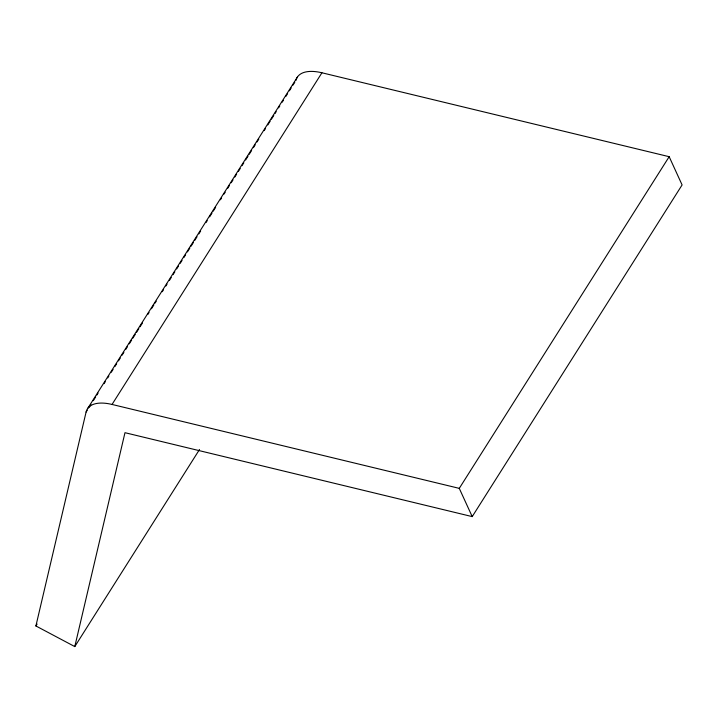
<?xml version="1.0" encoding="UTF-8"?>
<svg xmlns="http://www.w3.org/2000/svg" width="718" height="718" viewBox="0 0 718 718"><rect width="100%" height="100%" fill="white"/><g stroke="black" fill="none" stroke-linecap="round" stroke-linejoin="round"><path stroke-width="1.08" d="M199.523 449.486L74.789 646.586L35.9 625.961L86.088 412.06L87.291 410.166M74.789 646.586L124.977 432.694L472.211 516.61L682.1 184.939L669.167 156.695L321.933 72.778A44.471 20.903 32.3 0 0 295.978 80.389M87.668 408.506L297.557 76.844M89.086 407.321L90.89 404.476M93.286 400.689L95.682 396.901M96.885 394.999L98.088 393.105M104.083 383.627L105.277 381.734M107.682 377.946L108.876 376.053M111.281 372.256L113.076 369.42M114.871 366.575L116.675 363.73M118.47 360.885L120.274 358.049M122.069 355.204L123.873 352.358M125.668 349.513L127.472 346.677M129.267 343.832L131.663 340.045M132.866 338.142L135.262 334.355M136.465 332.461L138.861 328.664M140.064 326.771L142.46 322.983M147.854 314.457L149.057 312.563M151.453 308.767L153.858 304.979M155.052 303.086L156.255 301.192M162.25 291.714L163.453 289.812M165.849 286.024L167.052 284.131M169.448 280.343L171.243 277.498M173.047 274.653L174.842 271.808M176.646 268.972L178.441 266.127M180.236 263.282L182.04 260.437M183.835 257.6L185.639 254.755M187.434 251.91L189.839 248.123M191.033 246.229L193.429 242.433M194.632 240.539L197.028 236.752M198.832 233.906L200.627 231.061M206.03 222.535L207.224 220.641M209.629 216.845L212.025 213.058M213.219 211.164L215.624 207.376M220.417 199.792L221.62 197.899M224.016 194.102L225.219 192.209M227.615 188.421L229.41 185.576M231.214 182.731L233.009 179.895M234.813 177.05L236.608 174.205M238.412 171.36L240.207 168.524M242.011 165.678L243.806 162.833M245.61 159.988L248.006 156.201M249.2 154.307L251.605 150.511M253.4 147.675L255.204 144.83M256.999 141.984L258.803 139.139M264.197 130.613L265.4 128.719M267.796 124.932L270.192 121.136M271.395 119.242L273.791 115.454M274.994 113.561L276.188 111.658M278.584 107.871L279.787 105.977M282.183 102.189L283.386 100.287M285.782 96.499L287.586 93.654M289.381 90.818L291.185 87.973M292.98 85.128L294.784 82.283M86.088 412.06A44.471 20.903 32.3 0 1 112.044 404.449L321.933 72.778M35.9 625.961L37.103 624.068M472.211 516.61L459.278 488.366L669.167 156.695M112.044 404.449L459.278 488.366"/></g></svg>
